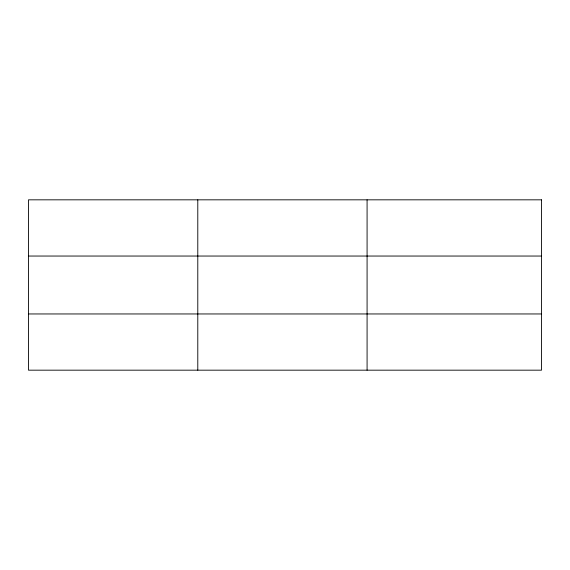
<?xml version="1.0" encoding="UTF-8"?>
<svg xmlns="http://www.w3.org/2000/svg" width="570" height="570" viewBox="0 0 570 570"><rect width="100%" height="100%" fill="white"/><g stroke="black" fill="none" stroke-linecap="round" stroke-linejoin="round"><path stroke-width="0.85" d="M197.79 370.172L197.79 199.828M367.08 370.172L367.08 199.828M28.5 256.044L541.5 256.044M28.5 313.956L541.5 313.956M541.5 199.828L541.5 370.172L28.5 370.172L28.5 199.828L541.5 199.828"/></g></svg>
